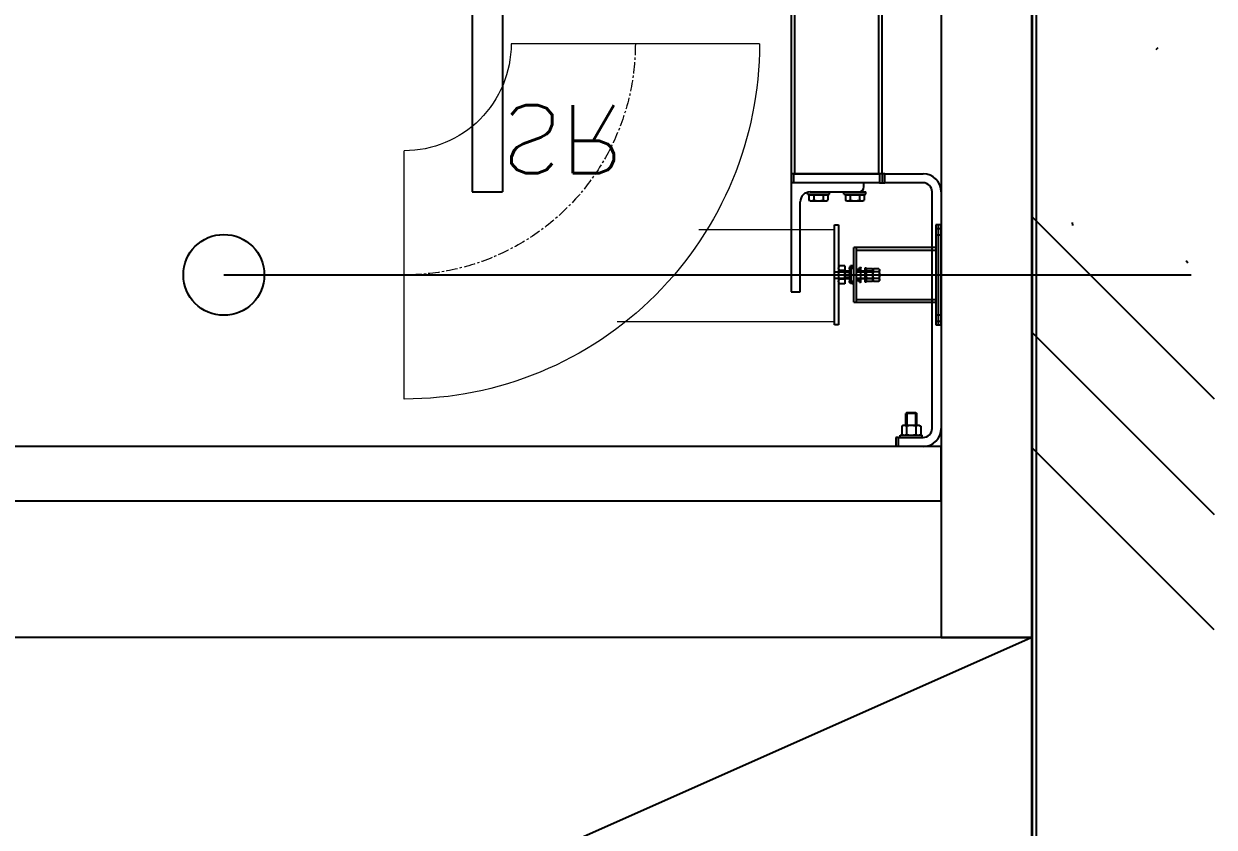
# Model space of a CAD drawing. Extents: x -181672 to 290600, y -29000 to 395522.
# Drawn here: x -5812 to -4504, y 31854 to 32737 of the extents above; entities that cross this region are included whole.
import ezdxf

# ---------------------------------------------------------------- set-up
doc = ezdxf.new("R2010")
doc.units = 0
doc.header["$LTSCALE"] = 10
doc.linetypes.add('XFM7P20PCW$0$CENTER', pattern=[2, 1.25, -0.25, 0.25, -0.25])
doc.layers.add('XFM7P20PCW$0$M-PIPE--4', color=252, linetype='Continuous', lineweight=9)
for name, color, linetype in [('XFM7P20PCW$0$M-PIPE-CHWS12', 252, 'Continuous'), ('XFM7P20PCW$0$SH-LINE-252', 252, 'Continuous'), ('XFM7P20PCW$0$避震器', 252, 'Continuous')]:
    doc.layers.add(name, color=color, linetype=linetype)
doc.styles.add('XFM7P20PCW$0$Standard', font='txt.shx', dxfattribs={"bigfont": 'chineset.shx'})

# ---------------------------------------------------------------- blocks, each defined once
blk = doc.blocks.new('XFM7P20PCW$0$A$C5a31e6e3')
for p, q in [((0, 0), (0, 2057)), ((60, 0), (60, 2057)), ((340.2, 515.7), (340.2, 482.3)), ((836, 515.7), (340.2, 515.7)), ((836, 482.3), (340.2, 482.3)), ((350, 165), (230, 165)), ((230, 165), (230, 155)), ((360, 165), (350, 165)), ((350, 85), (350, 165)), ((350, 162), (360, 162)), ((350, 68), (350, 162)), ((360, 164.8), (360, 165)), ((876, 165), (360, 165)), ((360, 162.2), (360, 164.8)), ((360, 162), (360, 162.2)), ((360, 162), (360, 68)), ((360, 161), (876, 161)), ((360, 69), (360, 161)), ((230, 155), (329, 155)), ((330.8, 145.4), (330, 142.8)), ((330, 144), (330.8, 145.4)), ((330, 144), (330, 142.8)), ((336.9, 145.4), (330.8, 145.4)), ((336.9, 145.4), (336.9, 140.2)), ((337.5, 147), (337.5, 123)), ((337.5, 147), (339.6, 147)), ((340, 144), (340, 90.5)), ((330, 142.8), (330.8, 140.2)), ((330, 142.8), (330, 135)), ((330.8, 140.2), (330, 135)), ((330, 135), (330.8, 129.8)), ((330, 135), (330, 127.2)), ((336.9, 140.2), (330.8, 140.2)), ((336.9, 143.3), (337.5, 143.3)), ((336.9, 140.2), (336.9, 129.8)), ((330.8, 129.8), (330, 127.2)), ((330, 127.2), (330.8, 124.6)), ((330, 127.2), (330, 126)), ((330, 126), (330.8, 124.6)), ((336.9, 129.8), (330.8, 129.8)), ((336.9, 124.6), (330.8, 124.6)), ((336.9, 129.8), (336.9, 124.6)), ((336.9, 126.7), (337.5, 126.7)), ((337.5, 123), (340, 123)), ((330.8, 105.4), (330, 102.8)), ((330, 104), (330.8, 105.4)), ((336.9, 105.4), (330.8, 105.4)), ((336.9, 105.4), (336.9, 100.2)), ((337.5, 107), (337.5, 83)), ((337.5, 107), (340, 107)), ((330, 104), (330, 102.8)), ((330, 102.8), (330.8, 100.2)), ((330, 102.8), (330, 95)), ((330.8, 100.2), (330, 95)), ((330, 95), (330.8, 89.8)), ((330, 95), (330, 87.2)), ((336.9, 100.2), (330.8, 100.2)), ((336.9, 103.3), (337.5, 103.3)), ((336.9, 100.2), (336.9, 89.8)), ((330.8, 89.8), (330, 87.2)), ((330, 87.2), (330.8, 84.6)), ((330, 87.2), (330, 86)), ((330, 86), (330.8, 84.6)), ((336.9, 89.8), (330.8, 89.8)), ((336.9, 84.6), (330.8, 84.6)), ((336.9, 89.8), (336.9, 84.6)), ((336.9, 86.7), (337.5, 86.7)), ((337.5, 83), (340, 83)), ((340, 90.5), (340, 83)), ((340, 89), (340.2, 89)), ((345.5, 85), (350, 85)), ((360, 68), (350, 68)), ((350, 68), (350, 65)), ((609, 69), (360, 69)), ((360, 65), (360, 68)), ((350, 65), (350, 62)), ((360, 65), (350, 65)), ((350, 62), (360, 62)), ((350, 20), (350, 62)), ((360, 62), (360, 65)), ((360, 65), (609, 65)), ((360, 62), (360, 20)), ((70, 50), (60, 50)), ((60, 47), (70, 47)), ((70, 47), (70, 50)), ((70, 47), (70, 20)), ((70, 45), (72.5, 45)), ((72.5, 45), (72.5, 21)), ((73.3, 43.4), (72.5, 40.8)), ((72.5, 42), (73.3, 43.4)), ((72.5, 40.8), (73.3, 38.2)), ((82.5, 43.4), (73.3, 43.4)), ((83.3, 40.8), (82.5, 43.4)), ((83.3, 42), (82.5, 43.4)), ((82.5, 38.2), (83.3, 40.8)), ((83.3, 40.8), (83.3, 42)), ((83.3, 33), (83.3, 40.8)), ((73.3, 38.2), (72.5, 33)), ((72.5, 33), (73.3, 27.8)), ((73.3, 27.8), (72.5, 25.2)), ((82.5, 38.2), (73.3, 38.2)), ((82.5, 27.8), (73.3, 27.8)), ((83.3, 33), (82.5, 38.2)), ((82.5, 27.8), (83.3, 33)), ((83.3, 25.2), (82.5, 27.8)), ((83.3, 39), (96.4, 39)), ((97.5, 38), (83.3, 38)), ((83.3, 25.2), (83.3, 33)), ((83.3, 28.1), (97.5, 28.1)), ((83.3, 27), (96.4, 27)), ((96.4, 27), (96.4, 39)), ((97.5, 37.9), (96.4, 39)), ((97.5, 28.1), (96.4, 27)), ((97.5, 37.9), (97.5, 28.1)), ((70, 21), (72.5, 21)), ((72.5, 25.2), (73.3, 22.6)), ((72.5, 24), (73.3, 22.6)), ((82.5, 22.6), (73.3, 22.6)), ((82.5, 22.6), (83.3, 25.2)), ((83.3, 24), (82.5, 22.6)), ((83.3, 24), (83.3, 25.2)), ((0, 0), (60, 0)), ((80, 10), (340, 10)), ((340, 0), (80, 0))]:
    blk.add_line(p, q)
for centre, radius, start, end in [((329, 144), 11, 0, 90), ((345.5, 90.5), 5.5, 180, 270), ((80, 20), 20, 180, 270), ((80, 20), 10, 180, 270), ((340, 20), 20, 270, 0), ((340, 20), 10, 270, 0)]:
    blk.add_arc(centre, radius, start, end)
blk = doc.blocks.new('XFM7P20PCW$0$A$C2FAC25FF')
for p, q in [((0, 390.5), (0, 117.5)), ((390.5, 0), (117.5, 0))]:
    blk.add_line(p, q)
for radius in [390.5, 117.5]:
    blk.add_arc((0, 0), radius, 0, 90)
at = {"color": 1, "linetype": 'XFM7P20PCW$0$CENTER'}
blk.add_arc((0, 0), 254, 0, 90, dxfattribs=at)
at = {"color": 0, "style": 'XFM7P20PCW$0$Standard'}
blk.add_text('SR', height=75, dxfattribs=at).set_placement((108.1, 67.2))
blk = doc.blocks.new('XFM7P20PCW$0$A$C0813008A')
at = {"layer": 'XFM7P20PCW$0$避震器', "ltscale": 0.0002}
for p, q in [((11, 23.5), (-11, 23.5)), ((-11, 23.5), (-11, 22.6)), ((-11, 22.6), (11, 22.6)), ((-1.96, 21.18), (-1.96, 22.38)), ((-1.96, 21.18), (1.96, 21.18)), ((-1.47, 22.6), (1.47, 22.6)), ((-0.98, 21.18), (-0.98, 22.38)), ((-0.8, 22.5), (-0.7, 22.6)), ((-0.8, 20.18), (-0.8, 22.5)), ((0.8, 22.5), (-0.8, 22.5)), ((-0.7, 22.6), (-0.7, 20.18)), ((-0.7, 22.6), (0.7, 22.6)), ((-0.68, 23.5), (-0.68, 22.6)), ((0.6, 21.18), (-0.6, 21.18)), ((-0.6, 21.18), (-0.6, 20.18)), ((0.6, 20.18), (0.6, 21.18)), ((0.7, 22.6), (0.7, 20.18)), ((0.7, 22.6), (0.8, 22.5)), ((0.72, 23.5), (0.72, 22.6)), ((0.8, 22.5), (0.8, 20.18)), ((0.98, 21.18), (0.98, 22.38)), ((1.96, 21.18), (1.96, 22.38)), ((11, 22.6), (11, 23.5)), ((-6, 1.2), (-6, 19.2)), ((6, 19.2), (-6, 19.2)), ((-6, 18.7), (6, 18.7)), ((-5.4, 18.7), (-5.4, 1.2)), ((-2, 19.2), (-2, 19.96)), ((-1.9, 19.6), (-1.9, 19.4)), ((-1.25, 19.4), (-1.9, 19.4)), ((1.7, 19.8), (-1.7, 19.8)), ((-1.51, 20.18), (1.43, 20.18)), ((-1.25, 19.4), (-1.25, 19.2)), ((-1.25, 19.2), (-1.25, 19.31)), ((-1.25, 18.7), (-1.25, 18)), ((-1.02, 19.8), (-1.02, 19.96)), ((-0.95, 18.7), (-0.95, 17.7)), ((-0.8, 14.78), (-0.8, 18.7)), ((-0.7, 18.7), (-0.7, 14.78)), ((-0.6, 20.18), (0.6, 20.18)), ((0, 20.1), (0, 17.37)), ((0.7, 18.7), (0.7, 14.78)), ((0.8, 18.7), (0.8, 14.78)), ((0.94, 19.8), (0.94, 19.96)), ((0.95, 18.7), (0.95, 17.7)), ((1.9, 19.4), (1.25, 19.4)), ((1.25, 19.4), (1.25, 19.2)), ((1.25, 19.2), (1.25, 19.31)), ((1.25, 18.7), (1.25, 18)), ((1.9, 19.6), (1.9, 19.4)), ((1.92, 19.2), (1.92, 19.96)), ((5.4, 18.7), (5.4, 1.2)), ((6, 19.2), (6, 1.2)), ((-1.62, 18), (-1.62, 17.75)), ((-1.25, 18), (-1.62, 18)), ((1.58, 17.7), (-1.58, 17.7)), ((-1.46, 16.78), (1.54, 16.78)), ((-1.46, 16.48), (-1.46, 16.78)), ((1.54, 16.48), (-1.46, 16.48)), ((-1.35, 15.15), (-1.35, 16.33)), ((-0.86, 16.48), (-0.86, 16.78)), ((-0.65, 15.15), (-0.65, 16.33)), ((0.73, 16.33), (0.73, 15.15)), ((0.94, 16.78), (0.94, 16.48)), ((1.62, 18), (1.25, 18)), ((1.42, 16.33), (1.42, 15.15)), ((1.54, 16.78), (1.54, 16.48)), ((1.62, 18), (1.62, 17.75)), ((1.54, 15.03), (-1.46, 15.03)), ((-1.35, 13.7), (-1.35, 14.88)), ((1.08, 15), (-1, 15)), ((1.08, 13.55), (-1, 13.55)), ((-0.65, 13.7), (-0.65, 14.88)), ((0.73, 14.88), (0.73, 13.7)), ((1.42, 14.88), (1.42, 13.7)), ((-11, 1.2), (11, 1.2)), ((-11, 0), (-11, 1.2)), ((11, 0.6), (-11, 0.6)), ((11, 0), (-11, 0)), ((-10.2, 1.2), (-10.2, 0)), ((-8.8, 1.2), (-8.8, 0)), ((8.8, 1.2), (8.8, 0)), ((10.2, 1.2), (10.2, 0)), ((11, 1.2), (11, 0))]:
    blk.add_line(p, q, dxfattribs=at)
for centre, radius, start, end in [((-1.47, 21.94), 0.659, 41.9134, 138.0866), ((0, 20.29), 2.31, 64.8501, 115.1499), ((1.47, 21.94), 0.659, 41.9134, 138.0866), ((-1.51, 19.52), 0.659, 41.9134, 138.0866), ((-1.7, 19.6), 0.2, 90, 180), ((-0.04, 17.87), 2.31, 64.8501, 115.1499), ((1.43, 19.52), 0.659, 41.9134, 138.0866), ((1.7, 19.6), 0.2, 0, 90), ((-1.58, 17.75), 0.05, 180, 270), ((-1, 16.01), 0.475, 43.1736, 136.8264), ((0.04, 14.81), 1.68, 65.5673, 114.4327), ((1.08, 16.01), 0.475, 43.1736, 136.8264), ((1.58, 17.75), 0.05, 270, 0), ((-1, 15.48), 0.475, 223.1736, 316.8264), ((-1, 14.56), 0.475, 43.1736, 136.8264), ((-1, 14.03), 0.475, 223.1736, 316.8264), ((0.04, 16.68), 1.68, 245.5673, 294.4327), ((0.04, 13.36), 1.68, 65.5673, 114.4327), ((0.04, 15.23), 1.68, 245.5673, 294.4327), ((1.08, 15.48), 0.475, 223.1736, 316.8264), ((1.08, 14.56), 0.475, 43.1736, 136.8264), ((1.08, 14.03), 0.475, 223.1736, 316.8264)]:
    blk.add_arc(centre, radius, start, end, dxfattribs=at)
blk.add_point((0.7, 22.6), dxfattribs=at)
blk = doc.blocks.new('XFM7P20PCW$0$A$Cd4ff1465')
at = {"layer": 'XFM7P20PCW$0$SH-LINE-252'}
blk.add_line((339.827, 9.91), (0, 9.91), dxfattribs=at)
blk = doc.blocks.new('XFM7P20PCW')
h = blk.add_hatch()
h.set_pattern_fill('FP_2', color=256, angle=90, style=0, pattern_type=2)
h.set_pattern_definition([(135, (-3620.4, 35032), (-898.03, -898.03), []), (135, (-3747.4, 35032), (-898.03, -898.03), []), (135, (-3874.4, 35032), (-898.03, -898.03), []), (140, (-3620.4, 35032), (79.696, 910.92), [95.25, -1047.75]), (85, (-3620.4, 35032), (-955.284, -176.214), [76.2, -838.2]), (190.451, (-3613.7, 35107.9), (-875.583, 734.71), [80.95, -890.45]), (136.184, (-3874.4, 35032), (210.21, 1355.395), [142.88, -1571.62]), (186.636, (-3856.9, 35144.9), (-1237.14, 1187.01), [121.42, -1335.68]), (81.184, (-3874.4, 35032), (-1237.13, 1187.03), [114.3, -1257.3]), (111, (-3810.9, 35159), (511.326, 758.07), [95.25, -1047.75]), (56, (-3810.9, 35159), (-920.94, 309.01), [76.2, -838.2]), (161.451, (-3768.3, 35222.15), (-409.607, 1067.085), [80.95, -890.45]), (127.5, (-3620.37, 35031.98), (-422.775, 15.443), [3.353, -824.687, 3.353, -847.547, -841.375]), (127.5, (-3620.37, 35031.98), (-422.775, 15.443), [-1678.94, 3.353, -838.022]), (97.5, (-3620.37, 35032), (-500.903, 334.098), [3.353, -481.787, 3.353, -805.637, -320.675]), (97.5, (-3620.37, 35032), (-500.903, 334.098), [-1294.13, 3.353, -317.322]), (57.5, (-3620.37, 34748.77), (28.645, 677.955), [3.353, -314.147, 3.353, -2301.697]), (57.5, (-3620.37, 34748.77), (28.645, 677.955), [-320.853, -987.247, 3.353, -1311.097]), (47.5, (-3620.4, 34621.8), (-127.133, 740.647), [3.353, -409.397, 3.353, -654.507, -933.45]), (47.5, (-3620.4, 34621.8), (-127.133, 740.647), [-1070.61, 3.353, -930.097])])
h.paths.add_polyline_path([(-4503.81063, 43114.9955), (-4503.81063, 48325.16239), (-4703.81063, 48325.16239), (-4703.81063, 30764.09437), (-4503.81063, 30764.09437), (-4503.81063, 42537.6267)])
for p, q in [((-4703.81063, 49113.16), (-4703.81063, 29638.51771)), ((-5592.34851, 32460.84404), (-4529.16611, 32460.84404))]:
    blk.add_line(p, q)
at = {"color": 1}
blk.add_line((-6954.8635, 31062.2302), (-4704.86351, 32062.23018), dxfattribs=at)
blk.add_lwpolyline([(-4704.33707, 32062.11275), (-4704.3603, 34240.32559), (-4803.83386, 34240.32559), (-4803.81063, 32062.11275)], close=True)
blk.add_lwpolyline([(-6954.8635, 32062.11275), (-6954.8635, 31062.2302), (-4704.33707, 31062.2302), (-4704.33707, 32062.11275)], close=True, dxfattribs=at)
at = {"layer": 'XFM7P20PCW$0$M-PIPE--4'}
blk.add_lwpolyline([(-5160.13898, 32409.60683), (-4921.24845, 32409.61543), (-4921.25898, 32510.47926), (-5070.22827, 32510.47703)], dxfattribs=at)
at = {"layer": 'XFM7P20PCW$0$M-PIPE-CHWS12'}
blk.add_circle((-5592.34851, 32460.84404), 44.45, dxfattribs=at)
at = {"rotation": 90}
for name, p, xscale, yscale, zscale in [('XFM7P20PCW$0$A$Cd4ff1465', (-4402.30053, 29399.02815), 30, 30, 30), ('XFM7P20PCW$0$A$C0813008A', (-4803.75372, 32460.86856), -5.000000000000005, 5.000000000000005, 5.000000000000005)]:
    blk.add_blockref(name, p, dxfattribs=dict(at, xscale=xscale, yscale=yscale, zscale=zscale))
blk.add_blockref('XFM7P20PCW$0$A$C5a31e6e3', (-4803.81063, 32212.11275), dxfattribs=at)
at = {"layer": 'XFM7P20PCW$0$M-PIPE--4', "xscale": -1, "rotation": 179.997009882426}
blk.add_blockref('XFM7P20PCW$0$A$C2FAC25FF', (-5394.0471, 32714.8266), dxfattribs=at)

msp = doc.modelspace()

# ---------------------------------------------------------------- block references
msp.add_blockref('XFM7P20PCW', (0, 0))

doc.saveas('drawing.dxf')
